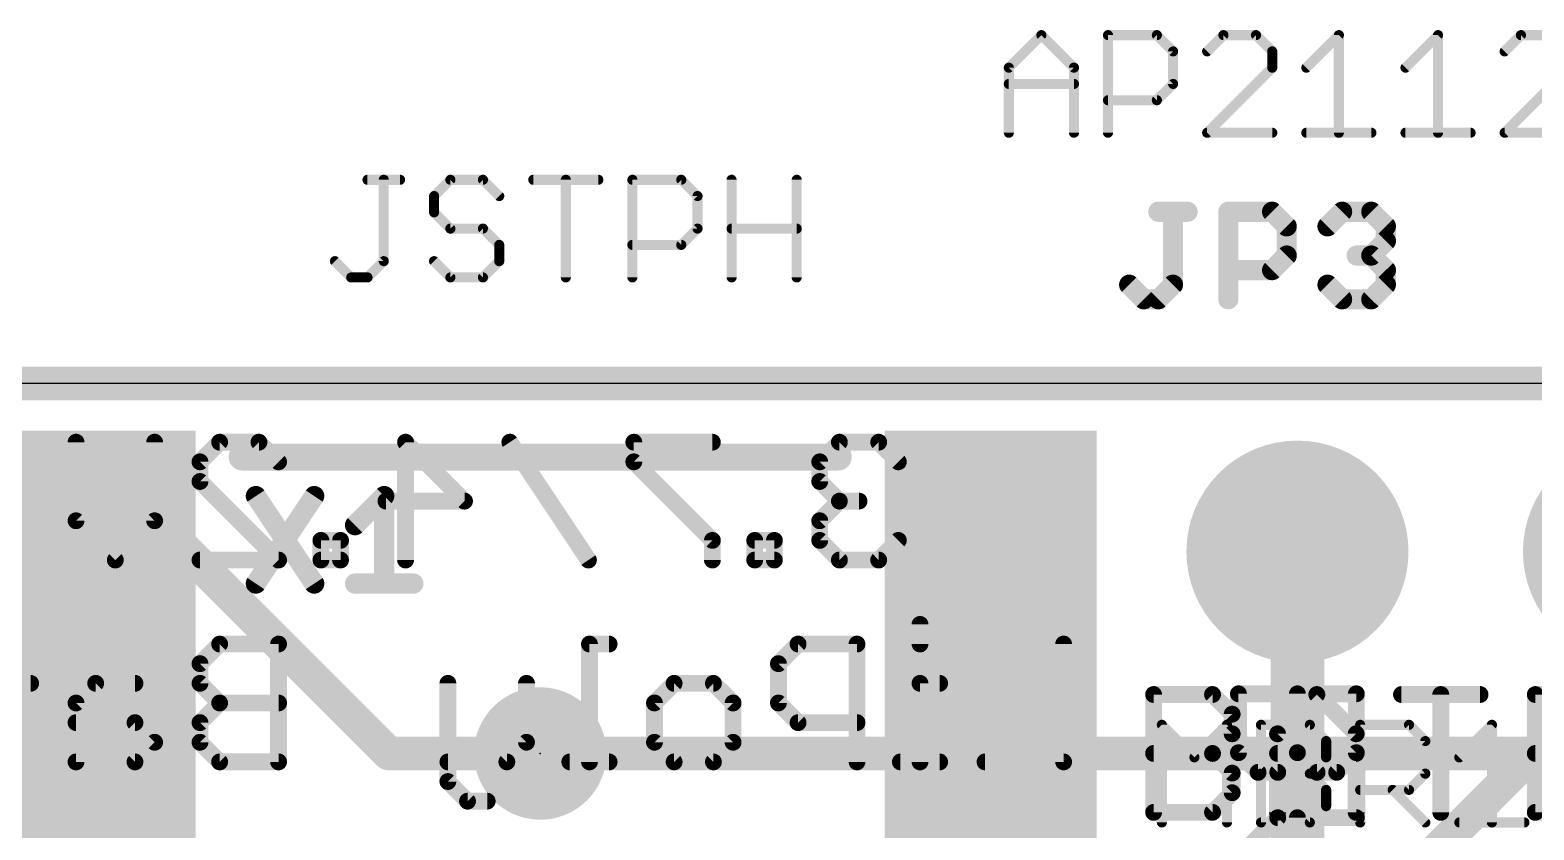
# Model space of a CAD drawing. Extents: x -4.5 to 52.1, y -1.8 to 26.3.
# Drawn here: x 6.94 to 18.29, y 19.49 to 25.53 of the extents above; entities that cross this region are included whole.
import ezdxf

# ---------------------------------------------------------------- set-up
doc = ezdxf.new("R2010")
doc.units = 0
for name, color, linetype in [('1', 12, 'CONTINUOUS'), ('16', 132, 'CONTINUOUS'), ('17', 110, 'CONTINUOUS'), ('20', 53, 'CONTINUOUS'), ('21', 40, 'CONTINUOUS'), ('22', 6, 'CONTINUOUS'), ('23', 40, 'CONTINUOUS'), ('25', 253, 'CONTINUOUS'), ('27', 253, 'CONTINUOUS')]:
    doc.layers.add(name, color=color, linetype=linetype)

# ---------------------------------------------------------------- blocks, each defined once
blk = doc.blocks.new('ROUNDP')
at = {"const_width": 0.5}
blk.add_lwpolyline([(0, -0.25, 1), (0, 0.25, 1), (0, -0.25)], format="xyb", dxfattribs=at)
blk = doc.blocks.new('PIE')
at = {"const_width": 0.5}
blk.add_lwpolyline([(0, -0.25, 1), (0, 0.25, 1), (0, -0.25)], format="xyb", dxfattribs=at)
blk = doc.blocks.new('RECT')
blk.add_solid([(-0.5, -0.5), (0.5, -0.5), (-0.5, 0.5), (0.5, 0.5)])

msp = doc.modelspace()

# ---------------------------------------------------------------- linework, layer by layer
at = {"layer": '1'}
for points, const_width in [([(48.26, 22.86), (0, 22.86)], 0.254), ([(16.51, 21.59), (16.51, 19.249)], 0.4064), ([(17.018, 18.796), (19.05, 20.828)], 0.254)]:
    msp.add_lwpolyline(points, dxfattribs=dict(at, const_width=const_width))
at = {"layer": '1', "const_width": 0.2032}
msp.add_lwpolyline([(16.6116, 21.59, 1), (16.4084, 21.59)], format="xyb", dxfattribs=at)
at = {"layer": '16', "const_width": 0.254}
for points in [[(0, 22.86), (48.26, 22.86)], [(7.747, 21.971), (4.445, 21.971)], [(9.652, 20.066), (7.747, 21.971)], [(9.652, 20.066), (22.098, 20.066)]]:
    msp.add_lwpolyline(points, dxfattribs=at)
at = {"layer": '16', "const_width": 0.127}
for points in [[(7.7919, 22.0159, 1), (7.7021, 21.9261)], [(7.747, 21.9075, 1), (7.747, 22.0345)], [(9.652, 20.1295, 1), (9.652, 20.0025)], [(9.6071, 20.0211, 1), (9.6969, 20.1109)]]:
    msp.add_lwpolyline(points, format="xyb", dxfattribs=at)
at = {"layer": '20'}
msp.add_line((48.26, 22.86), (2.54, 22.86), dxfattribs=at)
at = {"layer": '21'}
for points, const_width in [([(8.545, 22.304), (13.045, 22.304)], 0.2032), ([(15.4242, 19.6215), (15.4242, 20.5113)], 0.127), ([(15.4242, 20.5113), (15.8691, 20.5113)], 0.127), ([(15.8691, 20.5113), (16.0174, 20.363)], 0.127), ([(16.3597, 20.2147), (16.6563, 20.5113)], 0.127), ([(16.6563, 20.5113), (16.9529, 20.2147)], 0.127), ([(17.2953, 20.5113), (17.8884, 20.5113)], 0.127), ([(17.5918, 19.6215), (17.5918, 20.5113)], 0.127), ([(18.8982, 20.5113), (18.305, 20.5113)], 0.127), ([(18.305, 20.5113), (18.305, 19.6215)], 0.127), ([(16.0174, 20.363), (16.0174, 20.2147)], 0.127), ([(16.0174, 20.2147), (15.8691, 20.0664)], 0.127), ([(16.3597, 19.6215), (16.3597, 20.2147)], 0.127), ([(16.9529, 20.2147), (16.9529, 19.6215)], 0.127), ([(15.4242, 20.0664), (15.8691, 20.0664)], 0.127), ([(15.8691, 20.0664), (16.0174, 19.9181)], 0.127), ([(16.3597, 20.0664), (16.9529, 20.0664)], 0.127), ([(18.305, 20.0664), (18.6016, 20.0664)], 0.127), ([(16.0174, 19.9181), (16.0174, 19.7698)], 0.127), ([(16.0174, 19.7698), (15.8691, 19.6215)], 0.127), ([(15.8691, 19.6215), (15.4242, 19.6215)], 0.127), ([(18.305, 19.6215), (18.8982, 19.6215)], 0.127)]:
    msp.add_lwpolyline(points, dxfattribs=dict(at, const_width=const_width))
for points, const_width in [([(8.545, 22.3548, 1), (8.545, 22.2532)], 0.1016), ([(13.045, 22.2532, 1), (13.045, 22.3548)], 0.1016), ([(15.4242, 20.543, 1), (15.4242, 20.4795)], 0.0635), ([(15.456, 20.5113, 1), (15.3925, 20.5113)], 0.0635), ([(15.8916, 20.5337, 1), (15.8466, 20.4888)], 0.0635), ([(15.8691, 20.4795, 1), (15.8691, 20.543)], 0.0635), ([(16.6788, 20.5337, 1), (16.6339, 20.4888)], 0.0635), ([(16.6788, 20.4888, 1), (16.6339, 20.5337)], 0.0635), ([(17.2953, 20.543, 1), (17.2953, 20.4795)], 0.0635), ([(17.6236, 20.5113, 1), (17.5601, 20.5113)], 0.0635), ([(17.8884, 20.4795, 1), (17.8884, 20.543)], 0.0635), ([(18.3367, 20.5113, 1), (18.2732, 20.5113)], 0.0635), ([(18.305, 20.543, 1), (18.305, 20.4795)], 0.0635), ([(16.0491, 20.363, 1), (15.9856, 20.363)], 0.0635), ([(15.9949, 20.3405, 1), (16.0398, 20.3854)], 0.0635), ([(15.9856, 20.2147, 1), (16.0491, 20.2147)], 0.0635), ([(16.0398, 20.1922, 1), (15.9949, 20.2371)], 0.0635), ([(16.3915, 20.2147, 1), (16.328, 20.2147)], 0.0635), ([(16.3373, 20.2371, 1), (16.3822, 20.1922)], 0.0635), ([(16.9847, 20.2147, 1), (16.9212, 20.2147)], 0.0635), ([(16.9305, 20.1922, 1), (16.9754, 20.2371)], 0.0635), ([(15.4242, 20.0981, 1), (15.4242, 20.0346)], 0.0635), ([(15.8916, 20.0888, 1), (15.8466, 20.0439)], 0.0635), ([(15.8466, 20.0888, 1), (15.8916, 20.0439)], 0.0635), ([(15.8691, 20.0346, 1), (15.8691, 20.0981)], 0.0635), ([(16.3597, 20.0981, 1), (16.3597, 20.0346)], 0.0635), ([(16.9529, 20.0346, 1), (16.9529, 20.0981)], 0.0635), ([(18.305, 20.0981, 1), (18.305, 20.0346)], 0.0635), ([(16.0491, 19.9181, 1), (15.9856, 19.9181)], 0.0635), ([(15.9949, 19.8956, 1), (16.0398, 19.9405)], 0.0635), ([(15.9856, 19.7698, 1), (16.0491, 19.7698)], 0.0635), ([(16.0398, 19.7473, 1), (15.9949, 19.7922)], 0.0635), ([(15.4242, 19.6532, 1), (15.4242, 19.5898)], 0.0635), ([(15.3925, 19.6215, 1), (15.456, 19.6215)], 0.0635), ([(15.8466, 19.644, 1), (15.8916, 19.599)], 0.0635), ([(15.8691, 19.5898, 1), (15.8691, 19.6532)], 0.0635), ([(16.328, 19.6215, 1), (16.3915, 19.6215)], 0.0635), ([(16.9212, 19.6215, 1), (16.9847, 19.6215)], 0.0635), ([(17.5601, 19.6215, 1), (17.6236, 19.6215)], 0.0635), ([(18.2732, 19.6215, 1), (18.3367, 19.6215)], 0.0635), ([(18.305, 19.6532, 1), (18.305, 19.5898)], 0.0635)]:
    msp.add_lwpolyline(points, format="xyb", dxfattribs=dict(at, const_width=const_width))
at = {"layer": '22', "const_width": 0.127}
for points in [[(7.2915, 21.8231), (7.2915, 22.4163)], [(7.8847, 22.4163), (7.8847, 21.8231)], [(8.2271, 22.268), (8.3753, 22.4163)], [(8.3753, 22.4163), (8.6719, 22.4163)], [(8.6719, 22.4163), (8.8202, 22.268)], [(9.7786, 21.5265), (9.7786, 22.4163)], [(9.7786, 22.4163), (10.2235, 21.9714)], [(11.159, 21.5265), (10.5659, 22.4163)], [(12.0945, 22.4163), (11.5014, 22.4163)], [(11.5014, 22.4163), (11.5014, 22.268)], [(13.0529, 22.4163), (12.9046, 22.268)], [(13.3495, 22.4163), (13.0529, 22.4163)], [(13.4978, 22.268), (13.3495, 22.4163)], [(8.2271, 22.1197), (8.2271, 22.268)], [(11.5014, 22.268), (12.0945, 21.6748)], [(12.9046, 22.268), (12.9046, 22.1197)], [(8.8202, 21.5265), (8.2271, 22.1197)], [(12.9046, 22.1197), (13.0529, 21.9714)], [(10.2235, 21.9714), (9.6303, 21.9714)], [(13.0529, 21.9714), (12.9046, 21.8231)], [(13.0529, 21.9714), (13.2012, 21.9714)], [(7.5881, 21.5265), (7.2915, 21.8231)], [(7.8847, 21.8231), (7.5881, 21.5265)], [(12.9046, 21.8231), (12.9046, 21.6748)], [(9.288, 21.6748), (9.1397, 21.6748)], [(9.1397, 21.6748), (9.1397, 21.5265)], [(9.288, 21.5265), (9.288, 21.6748)], [(12.0945, 21.6748), (12.0945, 21.5265)], [(12.5623, 21.6748), (12.414, 21.6748)], [(12.414, 21.6748), (12.414, 21.5265)], [(12.5623, 21.5265), (12.5623, 21.6748)], [(12.9046, 21.6748), (13.0529, 21.5265)], [(13.3495, 21.5265), (13.4978, 21.6748)], [(8.2271, 21.5265), (8.8202, 21.5265)], [(9.1397, 21.5265), (9.288, 21.5265)], [(12.414, 21.5265), (12.5623, 21.5265)], [(13.0529, 21.5265), (13.3495, 21.5265)], [(13.6614, 21.0406), (13.6614, 20.8923)], [(8.3754, 20.8923), (8.2271, 20.744)], [(8.8202, 20.8923), (8.3754, 20.8923)], [(8.8202, 20.0025), (8.8202, 20.8923)], [(11.3149, 20.8923), (11.1667, 20.8923)], [(11.1667, 20.8923), (11.1667, 20.0025)], [(12.7411, 20.8923), (12.5928, 20.744)], [(13.186, 20.8923), (12.7411, 20.8923)], [(13.186, 20.0025), (13.186, 20.8923)], [(14.7452, 20.8923), (14.7452, 20.0025)], [(8.2271, 20.744), (8.2271, 20.5957)], [(12.5928, 20.744), (12.5928, 20.4474)], [(6.9492, 20.5957), (6.6526, 20.5957)], [(7.4398, 20.5957), (7.2915, 20.4474)], [(7.7364, 20.5957), (7.4398, 20.5957)], [(8.2271, 20.5957), (8.3754, 20.4474)], [(10.0981, 20.5957), (10.0981, 19.8542)], [(10.6913, 20.5957), (10.6913, 20.1508)], [(11.6573, 20.4474), (11.8056, 20.5957)], [(11.8056, 20.5957), (12.1022, 20.5957)], [(12.1022, 20.5957), (12.2505, 20.4474)], [(13.8097, 20.5957), (13.6614, 20.5957)], [(13.6614, 20.5957), (13.6614, 20.0025)], [(16.9545, 20.5168), (16.0647, 20.5168)], [(16.0647, 20.5168), (16.0647, 20.0719)], [(16.5096, 20.5168), (16.5096, 20.0719)], [(16.9545, 20.0719), (16.9545, 20.5168)], [(7.2915, 20.4474), (7.2915, 20.0025)], [(8.3754, 20.4474), (8.2271, 20.2991)], [(8.8202, 20.4474), (8.3754, 20.4474)], [(11.6573, 20.1508), (11.6573, 20.4474)], [(12.2505, 20.4474), (12.2505, 20.1508)], [(12.5928, 20.4474), (12.7411, 20.2991)], [(7.7364, 20.2991), (7.2915, 20.2991)], [(7.8847, 20.1508), (7.7364, 20.2991)], [(8.2271, 20.2991), (8.2271, 20.1508)], [(12.7411, 20.2991), (13.186, 20.2991)], [(7.7364, 20.0025), (7.8847, 20.1508)], [(8.2271, 20.1508), (8.3754, 20.0025)], [(10.6913, 20.1508), (10.543, 20.0025)], [(11.8056, 20.0025), (11.6573, 20.1508)], [(12.2505, 20.1508), (12.1022, 20.0025)], [(16.0647, 20.0719), (16.213, 19.9236)], [(16.3613, 19.9236), (16.5096, 20.0719)], [(16.5096, 20.0719), (16.6579, 19.9236)], [(16.8062, 19.9236), (16.9545, 20.0719)], [(7.2915, 20.0025), (7.7364, 20.0025)], [(8.3754, 20.0025), (8.8202, 20.0025)], [(10.543, 20.0025), (10.0981, 20.0025)], [(11.3149, 20.0025), (11.0184, 20.0025)], [(12.1022, 20.0025), (11.8056, 20.0025)], [(13.8097, 20.0025), (13.5131, 20.0025)], [(14.7452, 20.0025), (14.152, 20.0025)], [(16.213, 19.9236), (16.3613, 19.9236)], [(16.6579, 19.9236), (16.8062, 19.9236)], [(10.0981, 19.8542), (10.2464, 19.7059)], [(10.2464, 19.7059), (10.3947, 19.7059)], [(16.3613, 19.5813), (16.0647, 19.2847)], [(16.9545, 19.5813), (16.3613, 19.5813)], [(16.5096, 19.5813), (16.5096, 18.9881)]]:
    msp.add_lwpolyline(points, dxfattribs=at)
at = {"layer": '22', "const_width": 0.0635}
for points in [[(7.3233, 22.4163, 1), (7.2598, 22.4163)], [(7.9165, 22.4163, 1), (7.853, 22.4163)], [(8.3753, 22.448, 1), (8.3753, 22.3845)], [(8.3978, 22.3938, 1), (8.3529, 22.4387)], [(8.6944, 22.4387, 1), (8.6495, 22.3938)], [(8.6719, 22.3845, 1), (8.6719, 22.448)], [(9.8104, 22.4163, 1), (9.7469, 22.4163)], [(9.8011, 22.4387, 1), (9.7562, 22.3938)], [(10.5923, 22.4339, 1), (10.5394, 22.3986)], [(11.5331, 22.4163, 1), (11.4696, 22.4163)], [(11.5014, 22.448, 1), (11.5014, 22.3845)], [(12.0945, 22.3845, 1), (12.0945, 22.448)], [(13.0529, 22.448, 1), (13.0529, 22.3845)], [(13.0754, 22.3938, 1), (13.0305, 22.4387)], [(13.372, 22.4387, 1), (13.3271, 22.3938)], [(13.3495, 22.3845, 1), (13.3495, 22.448)], [(8.2588, 22.268, 1), (8.1953, 22.268)], [(8.2046, 22.2904, 1), (8.2495, 22.2455)], [(8.7978, 22.2455, 1), (8.8427, 22.2904)], [(11.4696, 22.268, 1), (11.5331, 22.268)], [(11.5238, 22.2904, 1), (11.4789, 22.2455)], [(12.9364, 22.268, 1), (12.8729, 22.268)], [(12.8822, 22.2904, 1), (12.9271, 22.2455)], [(13.4754, 22.2455, 1), (13.5203, 22.2904)], [(8.1953, 22.1197, 1), (8.2588, 22.1197)], [(8.2495, 22.1421, 1), (8.2046, 22.0972)], [(12.8729, 22.1197, 1), (12.9364, 22.1197)], [(12.9271, 22.1421, 1), (12.8822, 22.0972)], [(9.6303, 22.0031, 1), (9.6303, 21.9396)], [(10.2011, 21.9489, 1), (10.246, 21.9938)], [(10.2235, 21.9396, 1), (10.2235, 22.0031)], [(13.0529, 22.0031, 1), (13.0529, 21.9396)], [(13.0754, 21.9489, 1), (13.0305, 21.9938)], [(13.0305, 21.9489, 1), (13.0754, 21.9938)], [(13.2012, 21.9396, 1), (13.2012, 22.0031)], [(7.314, 21.8455, 1), (7.2691, 21.8006)], [(7.2598, 21.8231, 1), (7.3233, 21.8231)], [(7.853, 21.8231, 1), (7.9165, 21.8231)], [(7.9072, 21.8006, 1), (7.8623, 21.8455)], [(12.9364, 21.8231, 1), (12.8729, 21.8231)], [(12.8822, 21.8455, 1), (12.9271, 21.8006)], [(9.1714, 21.6748, 1), (9.1079, 21.6748)], [(9.1397, 21.7065, 1), (9.1397, 21.643)], [(9.3197, 21.6748, 1), (9.2562, 21.6748)], [(9.288, 21.643, 1), (9.288, 21.7065)], [(12.1263, 21.6748, 1), (12.0628, 21.6748)], [(12.0721, 21.6523, 1), (12.117, 21.6972)], [(12.414, 21.7065, 1), (12.414, 21.643)], [(12.4458, 21.6748, 1), (12.3823, 21.6748)], [(12.5941, 21.6748, 1), (12.5305, 21.6748)], [(12.5623, 21.643, 1), (12.5623, 21.7065)], [(12.8729, 21.6748, 1), (12.9364, 21.6748)], [(12.9271, 21.6972, 1), (12.8822, 21.6523)], [(13.5203, 21.6523, 1), (13.4754, 21.6972)], [(7.5657, 21.549, 1), (7.6106, 21.504)], [(7.5657, 21.504, 1), (7.6106, 21.549)], [(8.2271, 21.5583, 1), (8.2271, 21.4948)], [(8.7978, 21.504, 1), (8.8427, 21.549)], [(8.8202, 21.4948, 1), (8.8202, 21.5583)], [(9.1397, 21.5583, 1), (9.1397, 21.4948)], [(9.288, 21.4948, 1), (9.288, 21.5583)], [(11.1326, 21.5089, 1), (11.1854, 21.5441)], [(12.414, 21.5583, 1), (12.414, 21.4948)], [(12.5623, 21.4948, 1), (12.5623, 21.5583)], [(13.0529, 21.5583, 1), (13.0529, 21.4948)], [(13.0305, 21.504, 1), (13.0754, 21.549)], [(13.3271, 21.549, 1), (13.372, 21.504)], [(13.3495, 21.4948, 1), (13.3495, 21.5583)], [(9.1079, 21.5265, 1), (9.1714, 21.5265)], [(9.2562, 21.5265, 1), (9.3197, 21.5265)], [(9.7469, 21.5265, 1), (9.8104, 21.5265)], [(12.0628, 21.5265, 1), (12.1263, 21.5265)], [(12.3823, 21.5265, 1), (12.4458, 21.5265)], [(12.5305, 21.5265, 1), (12.5941, 21.5265)], [(13.6931, 21.0406, 1), (13.6296, 21.0406)], [(8.3754, 20.924, 1), (8.3754, 20.8605)], [(8.3978, 20.8698, 1), (8.3529, 20.9147)], [(8.852, 20.8923, 1), (8.7885, 20.8923)], [(8.8202, 20.8605, 1), (8.8202, 20.924)], [(11.1984, 20.8923, 1), (11.1349, 20.8923)], [(11.1667, 20.924, 1), (11.1667, 20.8605)], [(11.3149, 20.8605, 1), (11.3149, 20.924)], [(12.7411, 20.924, 1), (12.7411, 20.8605)], [(12.7636, 20.8698, 1), (12.7187, 20.9147)], [(13.2177, 20.8923, 1), (13.1542, 20.8923)], [(13.186, 20.8605, 1), (13.186, 20.924)], [(13.6296, 20.8923, 1), (13.6931, 20.8923)], [(14.7769, 20.8923, 1), (14.7134, 20.8923)], [(8.2588, 20.744, 1), (8.1953, 20.744)], [(8.2046, 20.7664, 1), (8.2495, 20.7215)], [(12.6246, 20.744, 1), (12.5611, 20.744)], [(12.5704, 20.7664, 1), (12.6153, 20.7215)], [(6.9492, 20.5639, 1), (6.9492, 20.6274)], [(7.4398, 20.6274, 1), (7.4398, 20.5639)], [(7.4623, 20.5732, 1), (7.4174, 20.6181)], [(7.7364, 20.5639, 1), (7.7364, 20.6274)], [(8.2495, 20.6181, 1), (8.2046, 20.5732)], [(10.1298, 20.5957, 1), (10.0663, 20.5957)], [(10.723, 20.5957, 1), (10.6595, 20.5957)], [(11.8056, 20.6274, 1), (11.8056, 20.5639)], [(11.828, 20.5732, 1), (11.7831, 20.6181)], [(12.1246, 20.6181, 1), (12.0797, 20.5732)], [(12.1022, 20.5639, 1), (12.1022, 20.6274)], [(13.6931, 20.5957, 1), (13.6296, 20.5957)], [(13.6614, 20.6274, 1), (13.6614, 20.5639)], [(13.8097, 20.5639, 1), (13.8097, 20.6274)], [(8.1953, 20.5957, 1), (8.2588, 20.5957)], [(16.0647, 20.5485, 1), (16.0647, 20.485)], [(16.0965, 20.5168, 1), (16.033, 20.5168)], [(16.5414, 20.5168, 1), (16.4779, 20.5168)], [(16.9862, 20.5168, 1), (16.9228, 20.5168)], [(16.9545, 20.485, 1), (16.9545, 20.5485)], [(7.3233, 20.4474, 1), (7.2598, 20.4474)], [(7.2691, 20.4698, 1), (7.314, 20.4249)], [(8.3754, 20.4791, 1), (8.3754, 20.4156)], [(8.3978, 20.4249, 1), (8.3529, 20.4698)], [(8.3529, 20.4249, 1), (8.3978, 20.4698)], [(8.8202, 20.4156, 1), (8.8202, 20.4791)], [(11.689, 20.4474, 1), (11.6255, 20.4474)], [(11.6348, 20.4698, 1), (11.6797, 20.4249)], [(12.2822, 20.4474, 1), (12.2187, 20.4474)], [(12.228, 20.4249, 1), (12.2729, 20.4698)], [(12.5611, 20.4474, 1), (12.6246, 20.4474)], [(12.6153, 20.4698, 1), (12.5704, 20.4249)], [(7.2915, 20.3308, 1), (7.2915, 20.2673)], [(7.7589, 20.3215, 1), (7.714, 20.2766)], [(7.7364, 20.2673, 1), (7.7364, 20.3308)], [(8.2588, 20.2991, 1), (8.1953, 20.2991)], [(8.2046, 20.3215, 1), (8.2495, 20.2766)], [(12.7411, 20.3308, 1), (12.7411, 20.2673)], [(12.7187, 20.2766, 1), (12.7636, 20.3215)], [(13.186, 20.2673, 1), (13.186, 20.3308)], [(7.9072, 20.1283, 1), (7.8623, 20.1732)], [(7.8623, 20.1283, 1), (7.9072, 20.1732)], [(8.2495, 20.1732, 1), (8.2046, 20.1283)], [(10.7137, 20.1283, 1), (10.6688, 20.1732)], [(11.6797, 20.1732, 1), (11.6348, 20.1283)], [(12.2729, 20.1283, 1), (12.228, 20.1732)], [(8.1953, 20.1508, 1), (8.2588, 20.1508)], [(10.6595, 20.1508, 1), (10.723, 20.1508)], [(11.6255, 20.1508, 1), (11.689, 20.1508)], [(12.2187, 20.1508, 1), (12.2822, 20.1508)], [(16.0872, 20.0944, 1), (16.0423, 20.0494)], [(16.033, 20.0719, 1), (16.0965, 20.0719)], [(16.5321, 20.0944, 1), (16.4872, 20.0494)], [(16.4779, 20.0719, 1), (16.5414, 20.0719)], [(16.5321, 20.0494, 1), (16.4872, 20.0944)], [(16.9228, 20.0719, 1), (16.9862, 20.0719)], [(16.977, 20.0494, 1), (16.932, 20.0944)], [(7.2915, 20.0343, 1), (7.2915, 19.9708)], [(7.2598, 20.0025, 1), (7.3233, 20.0025)], [(7.714, 20.025, 1), (7.7589, 19.98)], [(7.7364, 19.9708, 1), (7.7364, 20.0343)], [(8.3754, 20.0343, 1), (8.3754, 19.9708)], [(8.3529, 19.98, 1), (8.3978, 20.025)], [(8.7885, 20.0025, 1), (8.852, 20.0025)], [(8.8202, 19.9708, 1), (8.8202, 20.0343)], [(10.0981, 20.0343, 1), (10.0981, 19.9708)], [(10.5205, 20.025, 1), (10.5654, 19.98)], [(10.543, 19.9708, 1), (10.543, 20.0343)], [(11.0184, 20.0343, 1), (11.0184, 19.9708)], [(11.1349, 20.0025, 1), (11.1984, 20.0025)], [(11.3149, 19.9708, 1), (11.3149, 20.0343)], [(11.8056, 20.0343, 1), (11.8056, 19.9708)], [(11.7831, 19.98, 1), (11.828, 20.025)], [(12.0797, 20.025, 1), (12.1246, 19.98)], [(12.1022, 19.9708, 1), (12.1022, 20.0343)], [(13.1542, 20.0025, 1), (13.2177, 20.0025)], [(13.5131, 20.0343, 1), (13.5131, 19.9708)], [(13.6296, 20.0025, 1), (13.6931, 20.0025)], [(13.8097, 19.9708, 1), (13.8097, 20.0343)], [(14.152, 20.0343, 1), (14.152, 19.9708)], [(14.7134, 20.0025, 1), (14.7769, 20.0025)], [(14.7452, 19.9708, 1), (14.7452, 20.0343)], [(16.213, 19.9554, 1), (16.213, 19.8919)], [(16.1906, 19.9012, 1), (16.2355, 19.9461)], [(16.3389, 19.9461, 1), (16.3838, 19.9012)], [(16.3613, 19.8919, 1), (16.3613, 19.9554)], [(16.6579, 19.9554, 1), (16.6579, 19.8919)], [(16.6355, 19.9012, 1), (16.6804, 19.9461)], [(16.7838, 19.9461, 1), (16.8287, 19.9012)], [(16.8062, 19.8919, 1), (16.8062, 19.9554)], [(10.1205, 19.8767, 1), (10.0756, 19.8318)], [(10.0663, 19.8542, 1), (10.1298, 19.8542)], [(10.2464, 19.7377, 1), (10.2464, 19.6742)], [(10.2239, 19.6835, 1), (10.2688, 19.7284)], [(10.3947, 19.6742, 1), (10.3947, 19.7377)], [(16.3613, 19.613, 1), (16.3613, 19.5495)], [(16.3838, 19.5588, 1), (16.3389, 19.6037)], [(16.5414, 19.5813, 1), (16.4779, 19.5813)], [(16.9545, 19.5495, 1), (16.9545, 19.613)]]:
    msp.add_lwpolyline(points, format="xyb", dxfattribs=at)
at = {"layer": '23'}
msp.add_point((10.795, 20.066), dxfattribs=at)
at = {"layer": '25', "const_width": 0.1524}
for points in [[(15.4603, 24.156), (15.6806, 24.156)], [(15.5705, 23.6052), (15.5705, 24.156)], [(15.9884, 23.495), (15.9884, 24.156)], [(15.9884, 24.156), (16.3189, 24.156)], [(16.3189, 24.156), (16.4291, 24.0458)], [(16.7368, 24.0458), (16.847, 24.156)], [(16.847, 24.156), (17.0673, 24.156)], [(17.0673, 24.156), (17.1775, 24.0458)], [(16.4291, 24.0458), (16.4291, 23.8255)], [(17.1775, 24.0458), (17.1775, 23.9356)], [(17.1775, 23.9356), (17.0673, 23.8255)], [(16.4291, 23.8255), (16.3189, 23.7153)], [(17.0673, 23.8255), (16.9572, 23.8255)], [(17.0673, 23.8255), (17.1775, 23.7153)], [(16.3189, 23.7153), (15.9884, 23.7153)], [(17.1775, 23.7153), (17.1775, 23.6052)], [(15.24, 23.6052), (15.3502, 23.495)], [(15.4603, 23.495), (15.5705, 23.6052)], [(16.847, 23.495), (16.7368, 23.6052)], [(17.1775, 23.6052), (17.0673, 23.495)], [(15.3502, 23.495), (15.4603, 23.495)], [(17.0673, 23.495), (16.847, 23.495)], [(8.6487, 22.0097), (9.0893, 21.3487)], [(9.0893, 22.0097), (8.6487, 21.3487)], [(9.3971, 21.7893), (9.6174, 22.0097)], [(9.6174, 22.0097), (9.6174, 21.3487)], [(9.3971, 21.3487), (9.8378, 21.3487)]]:
    msp.add_lwpolyline(points, dxfattribs=at)
at = {"layer": '25', "const_width": 0.0762}
for points in [[(15.4603, 24.1941, 1), (15.4603, 24.1179)], [(15.6086, 24.156, 1), (15.5324, 24.156)], [(15.6806, 24.1179, 1), (15.6806, 24.1941)], [(16.0265, 24.156, 1), (15.9503, 24.156)], [(15.9884, 24.1941, 1), (15.9884, 24.1179)], [(16.3458, 24.1829, 1), (16.292, 24.129)], [(16.3189, 24.1179, 1), (16.3189, 24.1941)], [(16.847, 24.1941, 1), (16.847, 24.1179)], [(16.8739, 24.129, 1), (16.82, 24.1829)], [(17.0943, 24.1829, 1), (17.0404, 24.129)], [(17.0673, 24.1179, 1), (17.0673, 24.1941)], [(16.4672, 24.0458, 1), (16.391, 24.0458)], [(16.4021, 24.0189, 1), (16.456, 24.0727)], [(16.7099, 24.0727, 1), (16.7638, 24.0189)], [(17.2156, 24.0458, 1), (17.1394, 24.0458)], [(17.1505, 24.0189, 1), (17.2044, 24.0727)], [(17.1394, 23.9356, 1), (17.2156, 23.9356)], [(17.2044, 23.9087, 1), (17.1505, 23.9626)], [(16.391, 23.8255, 1), (16.4672, 23.8255)], [(16.456, 23.7985, 1), (16.4021, 23.8524)], [(16.9572, 23.8636, 1), (16.9572, 23.7874)], [(17.0943, 23.8524, 1), (17.0404, 23.7985)], [(17.0404, 23.8524, 1), (17.0943, 23.7985)], [(17.0673, 23.7874, 1), (17.0673, 23.8636)], [(15.9884, 23.7534, 1), (15.9884, 23.6772)], [(16.292, 23.7423, 1), (16.3458, 23.6884)], [(16.3189, 23.6772, 1), (16.3189, 23.7534)], [(17.2156, 23.7153, 1), (17.1394, 23.7153)], [(17.1505, 23.6884, 1), (17.2044, 23.7423)], [(15.2669, 23.6321, 1), (15.2131, 23.5782)], [(15.5324, 23.6052, 1), (15.6086, 23.6052)], [(15.5974, 23.5782, 1), (15.5435, 23.6321)], [(16.7638, 23.6321, 1), (16.7099, 23.5782)], [(17.1394, 23.6052, 1), (17.2156, 23.6052)], [(17.2044, 23.5782, 1), (17.1505, 23.6321)], [(15.3502, 23.5331, 1), (15.3502, 23.4569)], [(15.3232, 23.4681, 1), (15.3771, 23.5219)], [(15.4334, 23.5219, 1), (15.4873, 23.4681)], [(15.4603, 23.4569, 1), (15.4603, 23.5331)], [(15.9503, 23.495, 1), (16.0265, 23.495)], [(16.847, 23.5331, 1), (16.847, 23.4569)], [(16.82, 23.4681, 1), (16.8739, 23.5219)], [(17.0404, 23.5219, 1), (17.0943, 23.4681)], [(17.0673, 23.4569, 1), (17.0673, 23.5331)], [(8.6804, 22.0308, 1), (8.617, 21.9885)], [(9.121, 21.9885, 1), (9.0576, 22.0308)], [(9.6555, 22.0097, 1), (9.5793, 22.0097)], [(9.6444, 21.9827, 1), (9.5905, 22.0366)], [(9.3702, 21.8163, 1), (9.4241, 21.7624)], [(8.617, 21.3698, 1), (8.6804, 21.3276)], [(9.0576, 21.3276, 1), (9.121, 21.3698)], [(9.3971, 21.3868, 1), (9.3971, 21.3106)], [(9.5793, 21.3487, 1), (9.6555, 21.3487)], [(9.8378, 21.3106, 1), (9.8378, 21.3868)]]:
    msp.add_lwpolyline(points, format="xyb", dxfattribs=at)
at = {"layer": '27', "const_width": 0.0762}
for points in [[(14.3317, 25.2438), (14.5775, 25.4895)], [(14.5775, 25.4895), (14.8232, 25.2438)], [(15.0802, 24.7523), (15.0802, 25.4895)], [(15.0802, 25.4895), (15.4488, 25.4895)], [(15.4488, 25.4895), (15.5716, 25.3667)], [(15.9514, 25.4895), (15.8286, 25.3667)], [(16.1972, 25.4895), (15.9514, 25.4895)], [(16.3201, 25.3667), (16.1972, 25.4895)], [(16.577, 25.2438), (16.8227, 25.4895)], [(16.8227, 25.4895), (16.8227, 24.7523)], [(17.3254, 25.2438), (17.5711, 25.4895)], [(17.5711, 25.4895), (17.5711, 24.7523)], [(18.1967, 25.4895), (18.0738, 25.3667)], [(18.4424, 25.4895), (18.1967, 25.4895)], [(15.5716, 25.3667), (15.5716, 25.1209)], [(16.3201, 25.2438), (16.3201, 25.3667)], [(14.3317, 24.7523), (14.3317, 25.2438)], [(14.8232, 25.2438), (14.8232, 24.7523)], [(15.8286, 24.7523), (16.3201, 25.2438)], [(18.0738, 24.7523), (18.5653, 25.2438)], [(14.3317, 25.1209), (14.8232, 25.1209)], [(15.5716, 25.1209), (15.4488, 24.998)], [(15.4488, 24.998), (15.0802, 24.998)], [(16.3201, 24.7523), (15.8286, 24.7523)], [(16.577, 24.7523), (17.0685, 24.7523)], [(17.3254, 24.7523), (17.8169, 24.7523)], [(18.5653, 24.7523), (18.0738, 24.7523)], [(9.4913, 24.3973), (9.7371, 24.3973)], [(9.6142, 23.783), (9.6142, 24.3973)], [(10.1169, 24.3973), (9.994, 24.2745)], [(10.3626, 24.3973), (10.1169, 24.3973)], [(10.4855, 24.2745), (10.3626, 24.3973)], [(10.7424, 24.3973), (11.2339, 24.3973)], [(10.9882, 23.6601), (10.9882, 24.3973)], [(11.4908, 23.6601), (11.4908, 24.3973)], [(11.4908, 24.3973), (11.8595, 24.3973)], [(11.8595, 24.3973), (11.9823, 24.2745)], [(12.2393, 23.6601), (12.2393, 24.3973)], [(12.7307, 24.3973), (12.7307, 23.6601)], [(9.994, 24.2745), (9.994, 24.1516)], [(11.9823, 24.2745), (11.9823, 24.0287)], [(9.994, 24.1516), (10.1169, 24.0287)], [(10.1169, 24.0287), (10.3626, 24.0287)], [(10.3626, 24.0287), (10.4855, 23.9058)], [(11.9823, 24.0287), (11.8595, 23.9058)], [(12.2393, 24.0287), (12.7307, 24.0287)], [(10.4855, 23.9058), (10.4855, 23.783)], [(11.8595, 23.9058), (11.4908, 23.9058)], [(9.2456, 23.783), (9.3685, 23.6601)], [(9.4913, 23.6601), (9.6142, 23.783)], [(10.1169, 23.6601), (9.994, 23.783)], [(10.4855, 23.783), (10.3626, 23.6601)], [(9.3685, 23.6601), (9.4913, 23.6601)], [(10.3626, 23.6601), (10.1169, 23.6601)], [(15.4866, 19.5453), (15.4866, 20.2825)], [(15.4866, 20.2825), (15.7323, 20.0368)], [(15.7323, 20.0368), (15.9781, 20.2825)], [(15.9781, 20.2825), (15.9781, 19.5453)], [(16.235, 19.5453), (16.235, 20.2825)], [(16.235, 20.2825), (16.6036, 20.2825)], [(16.6036, 20.2825), (16.7265, 20.1597)], [(16.9834, 19.5453), (16.9834, 20.2825)], [(16.9834, 20.2825), (17.3521, 20.2825)], [(17.3521, 20.2825), (17.4749, 20.1597)], [(17.7319, 20.0368), (17.9776, 20.2825)], [(17.9776, 20.2825), (17.9776, 19.5453)], [(16.7265, 20.1597), (16.7265, 20.0368)], [(17.4749, 20.1597), (17.4749, 19.9139)], [(16.7265, 20.0368), (16.6036, 19.9139)], [(16.235, 19.9139), (16.6036, 19.9139)], [(16.6036, 19.9139), (16.7265, 19.791)], [(17.4749, 19.9139), (17.3521, 19.791)], [(16.7265, 19.791), (16.7265, 19.6682)], [(17.3521, 19.791), (16.9834, 19.791)], [(17.2292, 19.791), (17.4749, 19.5453)], [(16.7265, 19.6682), (16.6036, 19.5453)], [(16.6036, 19.5453), (16.235, 19.5453)], [(17.7319, 19.5453), (18.2233, 19.5453)]]:
    msp.add_lwpolyline(points, dxfattribs=at)
at = {"layer": '27', "const_width": 0.0381}
for points in [[(14.5909, 25.503, 1), (14.564, 25.4761)], [(14.5909, 25.4761, 1), (14.564, 25.503)], [(15.0992, 25.4895, 1), (15.0611, 25.4895)], [(15.0802, 25.5086, 1), (15.0802, 25.4705)], [(15.4622, 25.503, 1), (15.4353, 25.4761)], [(15.4488, 25.4705, 1), (15.4488, 25.5086)], [(15.9514, 25.5086, 1), (15.9514, 25.4705)], [(15.9649, 25.4761, 1), (15.938, 25.503)], [(16.2107, 25.503, 1), (16.1837, 25.4761)], [(16.1972, 25.4705, 1), (16.1972, 25.5086)], [(16.8418, 25.4895, 1), (16.8037, 25.4895)], [(16.8362, 25.4761, 1), (16.8093, 25.503)], [(17.5902, 25.4895, 1), (17.5521, 25.4895)], [(17.5846, 25.4761, 1), (17.5577, 25.503)], [(18.1967, 25.5086, 1), (18.1967, 25.4705)], [(18.2102, 25.4761, 1), (18.1832, 25.503)], [(15.5907, 25.3667, 1), (15.5526, 25.3667)], [(15.5582, 25.3532, 1), (15.5851, 25.3801)], [(15.8151, 25.3801, 1), (15.842, 25.3532)], [(16.3391, 25.3667, 1), (16.301, 25.3667)], [(16.3066, 25.3532, 1), (16.3335, 25.3801)], [(18.0603, 25.3801, 1), (18.0873, 25.3532)], [(14.3508, 25.2438, 1), (14.3127, 25.2438)], [(14.3183, 25.2573, 1), (14.3452, 25.2303)], [(14.8423, 25.2438, 1), (14.8042, 25.2438)], [(14.8098, 25.2303, 1), (14.8367, 25.2573)], [(16.301, 25.2438, 1), (16.3391, 25.2438)], [(16.3335, 25.2303, 1), (16.3066, 25.2573)], [(16.5635, 25.2573, 1), (16.5905, 25.2303)], [(17.3119, 25.2573, 1), (17.3389, 25.2303)], [(14.3317, 25.14, 1), (14.3317, 25.1019)], [(14.8232, 25.1019, 1), (14.8232, 25.14)], [(15.5526, 25.1209, 1), (15.5907, 25.1209)], [(15.5851, 25.1074, 1), (15.5582, 25.1344)], [(15.0802, 25.0171, 1), (15.0802, 24.979)], [(15.4353, 25.0115, 1), (15.4622, 24.9846)], [(15.4488, 24.979, 1), (15.4488, 25.0171)], [(14.3127, 24.7523, 1), (14.3508, 24.7523)], [(14.8042, 24.7523, 1), (14.8423, 24.7523)], [(15.0611, 24.7523, 1), (15.0992, 24.7523)], [(15.8151, 24.7658, 1), (15.842, 24.7388)], [(15.8286, 24.7714, 1), (15.8286, 24.7333)], [(16.3201, 24.7333, 1), (16.3201, 24.7714)], [(16.577, 24.7714, 1), (16.577, 24.7333)], [(16.8037, 24.7523, 1), (16.8418, 24.7523)], [(17.0685, 24.7333, 1), (17.0685, 24.7714)], [(17.3254, 24.7714, 1), (17.3254, 24.7333)], [(17.5521, 24.7523, 1), (17.5902, 24.7523)], [(17.8169, 24.7333, 1), (17.8169, 24.7714)], [(18.0738, 24.7714, 1), (18.0738, 24.7333)], [(18.0603, 24.7658, 1), (18.0873, 24.7388)], [(9.4913, 24.4164, 1), (9.4913, 24.3783)], [(9.6333, 24.3973, 1), (9.5952, 24.3973)], [(9.7371, 24.3783, 1), (9.7371, 24.4164)], [(10.1169, 24.4164, 1), (10.1169, 24.3783)], [(10.1304, 24.3839, 1), (10.1034, 24.4108)], [(10.3761, 24.4108, 1), (10.3492, 24.3839)], [(10.3626, 24.3783, 1), (10.3626, 24.4164)], [(10.7424, 24.4164, 1), (10.7424, 24.3783)], [(11.0072, 24.3973, 1), (10.9691, 24.3973)], [(11.2339, 24.3783, 1), (11.2339, 24.4164)], [(11.5099, 24.3973, 1), (11.4718, 24.3973)], [(11.4908, 24.4164, 1), (11.4908, 24.3783)], [(11.8729, 24.4108, 1), (11.846, 24.3839)], [(11.8595, 24.3783, 1), (11.8595, 24.4164)], [(12.2583, 24.3973, 1), (12.2202, 24.3973)], [(12.7498, 24.3973, 1), (12.7117, 24.3973)], [(10.0131, 24.2745, 1), (9.975, 24.2745)], [(9.9805, 24.2879, 1), (10.0075, 24.261)], [(10.472, 24.261, 1), (10.499, 24.2879)], [(12.0014, 24.2745, 1), (11.9633, 24.2745)], [(11.9689, 24.261, 1), (11.9958, 24.2879)], [(10.0075, 24.1651, 1), (9.9805, 24.1381)], [(9.975, 24.1516, 1), (10.0131, 24.1516)], [(10.1169, 24.0478, 1), (10.1169, 24.0097)], [(10.3761, 24.0422, 1), (10.3492, 24.0152)], [(10.3626, 24.0097, 1), (10.3626, 24.0478)], [(11.9958, 24.0152, 1), (11.9689, 24.0422)], [(12.2393, 24.0478, 1), (12.2393, 24.0097)], [(12.7307, 24.0097, 1), (12.7307, 24.0478)], [(10.1034, 24.0152, 1), (10.1304, 24.0422)], [(11.9633, 24.0287, 1), (12.0014, 24.0287)], [(10.5046, 23.9058, 1), (10.4665, 23.9058)], [(10.472, 23.8924, 1), (10.499, 23.9193)], [(11.4908, 23.9249, 1), (11.4908, 23.8868)], [(11.846, 23.9193, 1), (11.8729, 23.8924)], [(11.8595, 23.8868, 1), (11.8595, 23.9249)], [(9.2591, 23.7964, 1), (9.2321, 23.7695)], [(9.5952, 23.783, 1), (9.6333, 23.783)], [(9.6277, 23.7695, 1), (9.6007, 23.7964)], [(10.0075, 23.7964, 1), (9.9805, 23.7695)], [(10.4665, 23.783, 1), (10.5046, 23.783)], [(10.499, 23.7695, 1), (10.472, 23.7964)], [(9.3685, 23.6791, 1), (9.3685, 23.641)], [(9.355, 23.6466, 1), (9.3819, 23.6736)], [(9.4779, 23.6736, 1), (9.5048, 23.6466)], [(9.4913, 23.641, 1), (9.4913, 23.6791)], [(10.1169, 23.6791, 1), (10.1169, 23.641)], [(10.1034, 23.6466, 1), (10.1304, 23.6736)], [(10.3492, 23.6736, 1), (10.3761, 23.6466)], [(10.3626, 23.641, 1), (10.3626, 23.6791)], [(10.9691, 23.6601, 1), (11.0072, 23.6601)], [(11.4718, 23.6601, 1), (11.5099, 23.6601)], [(12.2202, 23.6601, 1), (12.2583, 23.6601)], [(12.7117, 23.6601, 1), (12.7498, 23.6601)], [(15.5001, 20.296, 1), (15.4731, 20.2691)], [(15.5057, 20.2825, 1), (15.4676, 20.2825)], [(15.9971, 20.2825, 1), (15.959, 20.2825)], [(15.9916, 20.2691, 1), (15.9646, 20.296)], [(16.235, 20.3016, 1), (16.235, 20.2635)], [(16.2541, 20.2825, 1), (16.216, 20.2825)], [(16.6171, 20.296, 1), (16.5902, 20.2691)], [(16.6036, 20.2635, 1), (16.6036, 20.3016)], [(16.9834, 20.3016, 1), (16.9834, 20.2635)], [(17.0025, 20.2825, 1), (16.9644, 20.2825)], [(17.3655, 20.296, 1), (17.3386, 20.2691)], [(17.3521, 20.2635, 1), (17.3521, 20.3016)], [(17.9966, 20.2825, 1), (17.9585, 20.2825)], [(17.9911, 20.2691, 1), (17.9641, 20.296)], [(16.7456, 20.1597, 1), (16.7075, 20.1597)], [(16.713, 20.1462, 1), (16.74, 20.1731)], [(17.494, 20.1597, 1), (17.4559, 20.1597)], [(17.4615, 20.1462, 1), (17.4884, 20.1731)], [(15.7189, 20.0503, 1), (15.7458, 20.0233)], [(15.7189, 20.0233, 1), (15.7458, 20.0503)], [(16.7075, 20.0368, 1), (16.7456, 20.0368)], [(16.74, 20.0233, 1), (16.713, 20.0503)], [(17.7184, 20.0503, 1), (17.7453, 20.0233)], [(16.235, 19.933, 1), (16.235, 19.8949)], [(16.6171, 19.9274, 1), (16.5902, 19.9004)], [(16.5902, 19.9274, 1), (16.6171, 19.9004)], [(16.6036, 19.8949, 1), (16.6036, 19.933)], [(17.4559, 19.9139, 1), (17.494, 19.9139)], [(17.4884, 19.9004, 1), (17.4615, 19.9274)], [(16.7456, 19.791, 1), (16.7075, 19.791)], [(16.713, 19.7776, 1), (16.74, 19.8045)], [(16.9834, 19.8101, 1), (16.9834, 19.772)], [(17.2426, 19.8045, 1), (17.2157, 19.7776)], [(17.3386, 19.8045, 1), (17.3655, 19.7776)], [(17.3521, 19.772, 1), (17.3521, 19.8101)], [(16.7075, 19.6682, 1), (16.7456, 19.6682)], [(16.74, 19.6547, 1), (16.713, 19.6816)], [(15.4676, 19.5453, 1), (15.5057, 19.5453)], [(15.959, 19.5453, 1), (15.9971, 19.5453)], [(16.235, 19.5644, 1), (16.235, 19.5263)], [(16.216, 19.5453, 1), (16.2541, 19.5453)], [(16.5902, 19.5588, 1), (16.6171, 19.5318)], [(16.6036, 19.5263, 1), (16.6036, 19.5644)], [(16.9644, 19.5453, 1), (17.0025, 19.5453)], [(17.4615, 19.5318, 1), (17.4884, 19.5588)], [(17.7319, 19.5644, 1), (17.7319, 19.5263)], [(17.9585, 19.5453, 1), (17.9966, 19.5453)], [(18.2233, 19.5263, 1), (18.2233, 19.5644)]]:
    msp.add_lwpolyline(points, format="xyb", dxfattribs=at)

# ---------------------------------------------------------------- block references
at = {"layer": '1', "xscale": 3.4, "yscale": 1.6, "rotation": 90}
for p in [(7.395, 20.804), (14.195, 20.804)]:
    msp.add_blockref('RECT', p, dxfattribs=at)
at = {"layer": '1'}
msp.add_blockref('PIE', (10.795, 20.066), dxfattribs=at)
at = {"layer": '17', "xscale": 1.6764, "yscale": 1.6764, "rotation": 90}
for p in [(16.51, 21.59), (16.51, 21.59), (19.05, 21.59), (19.05, 21.59)]:
    msp.add_blockref('ROUNDP', p, dxfattribs=at)

doc.saveas('drawing.dxf')
